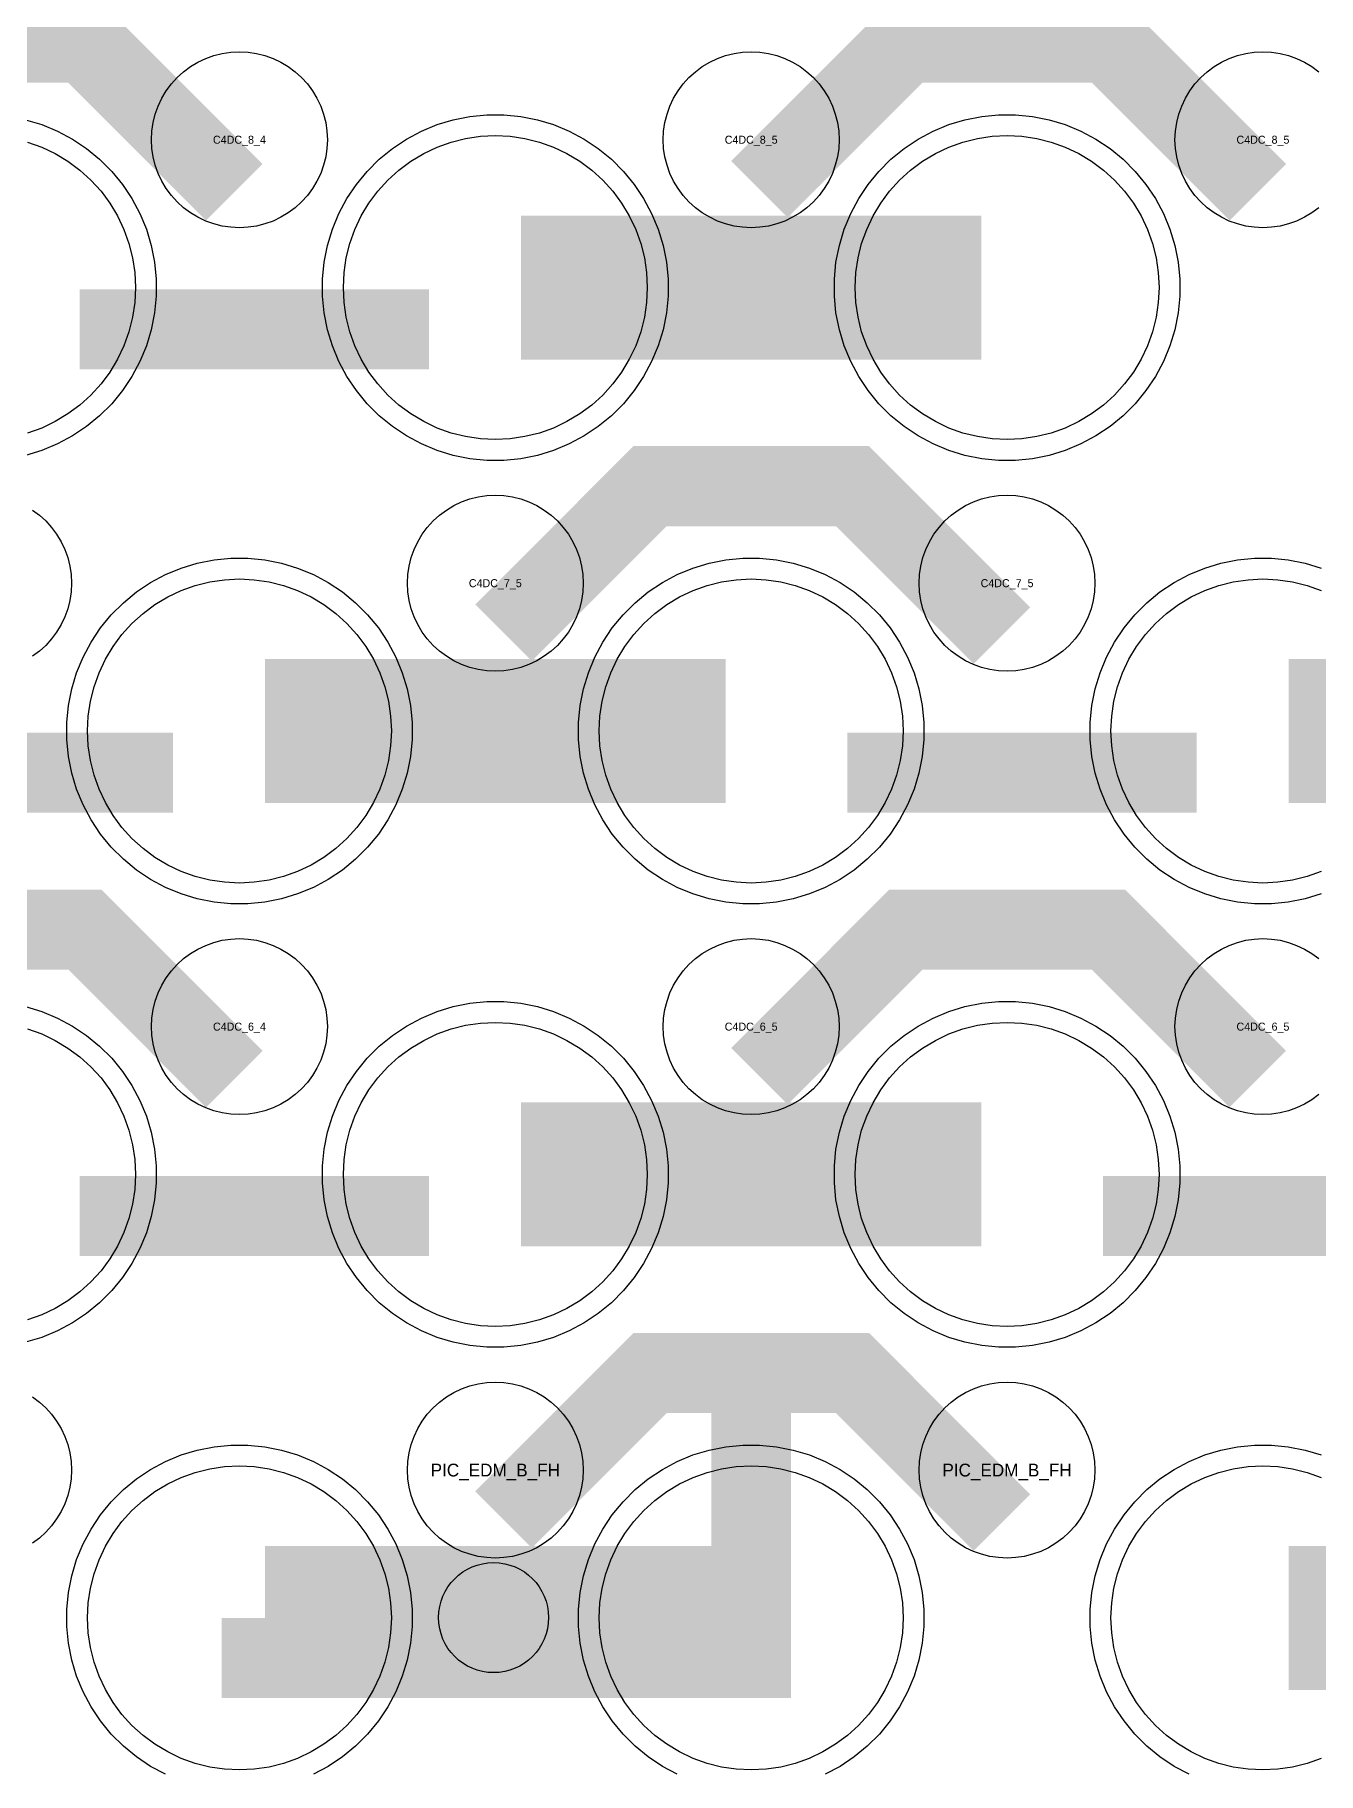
# Model space of a CAD drawing. Extents: x -11880 to 11880, y -14992 to 14992.
# Drawn here: x -10544 to -10143, y -14195 to -13652 of the extents above; entities that cross this region are included whole.
import ezdxf
from ezdxf.enums import TextEntityAlignment as Align

# ---------------------------------------------------------------- set-up
doc = ezdxf.new("R2010")
doc.units = 0
doc.header["$MEASUREMENT"] = 0
for name, color, linetype in [('GDS_775_DT_237', 138, 'CONTINUOUS'), ('RDL1_FS', 34, 'CONTINUOUS'), ('RDL_BS', 160, 'CONTINUOUS')]:
    doc.layers.add(name, color=color, linetype=linetype)

msp = doc.modelspace()

# ---------------------------------------------------------------- linework, layer by layer
at = {"layer": 'RDL1_FS'}
for points in [[(-10400, -13778.559), (-10404.657, -13778.33), (-10409.268, -13777.646), (-10413.791, -13776.514), (-10418.181, -13774.942), (-10422.395, -13772.95), (-10426.395, -13770.552), (-10430.14, -13767.774), (-10433.594, -13764.644), (-10436.724, -13761.19), (-10439.502, -13757.445), (-10441.9, -13753.445), (-10443.892, -13749.231), (-10445.464, -13744.841), (-10446.596, -13740.318), (-10447.28, -13735.707), (-10447.509, -13731.05), (-10447.28, -13726.393), (-10446.596, -13721.782), (-10445.464, -13717.259), (-10443.892, -13712.869), (-10441.9, -13708.655), (-10439.502, -13704.655), (-10436.724, -13700.91), (-10433.594, -13697.456), (-10430.14, -13694.326), (-10426.395, -13691.548), (-10422.395, -13689.15), (-10418.181, -13687.158), (-10413.791, -13685.586), (-10409.268, -13684.454), (-10404.657, -13683.77), (-10400, -13683.541), (-10395.343, -13683.77), (-10390.732, -13684.454), (-10386.209, -13685.586), (-10381.819, -13687.158), (-10377.605, -13689.15), (-10373.605, -13691.548), (-10369.86, -13694.326), (-10366.406, -13697.456), (-10363.276, -13700.91), (-10360.498, -13704.655), (-10358.1, -13708.655), (-10356.108, -13712.869), (-10354.536, -13717.259), (-10353.404, -13721.782), (-10352.72, -13726.393), (-10352.491, -13731.05), (-10352.72, -13735.707), (-10353.404, -13740.318), (-10354.536, -13744.841), (-10356.108, -13749.231), (-10358.1, -13753.445), (-10360.498, -13757.445), (-10363.276, -13761.19), (-10366.406, -13764.644), (-10369.86, -13767.774), (-10373.605, -13770.552), (-10377.605, -13772.95), (-10381.819, -13774.942), (-10386.209, -13776.514), (-10390.732, -13777.646), (-10395.343, -13778.33)], [(-10240, -13778.559), (-10244.657, -13778.33), (-10249.268, -13777.646), (-10253.791, -13776.514), (-10258.181, -13774.942), (-10262.395, -13772.95), (-10266.395, -13770.552), (-10270.14, -13767.774), (-10273.594, -13764.644), (-10276.724, -13761.19), (-10279.502, -13757.445), (-10281.9, -13753.445), (-10283.892, -13749.231), (-10285.464, -13744.841), (-10286.596, -13740.318), (-10287.28, -13735.707), (-10287.509, -13731.05), (-10287.28, -13726.393), (-10286.596, -13721.782), (-10285.464, -13717.259), (-10283.892, -13712.869), (-10281.9, -13708.655), (-10279.502, -13704.655), (-10276.724, -13700.91), (-10273.594, -13697.456), (-10270.14, -13694.326), (-10266.395, -13691.548), (-10262.395, -13689.15), (-10258.181, -13687.158), (-10253.791, -13685.586), (-10249.268, -13684.454), (-10244.657, -13683.77), (-10240, -13683.541), (-10235.343, -13683.77), (-10230.732, -13684.454), (-10226.209, -13685.586), (-10221.819, -13687.158), (-10217.605, -13689.15), (-10213.605, -13691.548), (-10209.86, -13694.326), (-10206.406, -13697.456), (-10203.276, -13700.91), (-10200.498, -13704.655), (-10198.1, -13708.655), (-10196.108, -13712.869), (-10194.536, -13717.259), (-10193.404, -13721.782), (-10192.72, -13726.393), (-10192.491, -13731.05), (-10192.72, -13735.707), (-10193.404, -13740.318), (-10194.536, -13744.841), (-10196.108, -13749.231), (-10198.1, -13753.445), (-10200.498, -13757.445), (-10203.276, -13761.19), (-10206.406, -13764.644), (-10209.86, -13767.774), (-10213.605, -13770.552), (-10217.605, -13772.95), (-10221.819, -13774.942), (-10226.209, -13776.514), (-10230.732, -13777.646), (-10235.343, -13778.33)], [(-10480, -13917.124), (-10484.657, -13916.895), (-10489.268, -13916.211), (-10493.791, -13915.079), (-10498.181, -13913.507), (-10502.395, -13911.515), (-10506.395, -13909.117), (-10510.14, -13906.339), (-10513.594, -13903.209), (-10516.724, -13899.755), (-10519.502, -13896.01), (-10521.9, -13892.01), (-10523.892, -13887.796), (-10525.464, -13883.406), (-10526.596, -13878.883), (-10527.28, -13874.272), (-10527.509, -13869.615), (-10527.28, -13864.958), (-10526.596, -13860.347), (-10525.464, -13855.824), (-10523.892, -13851.434), (-10521.9, -13847.22), (-10519.502, -13843.22), (-10516.724, -13839.475), (-10513.594, -13836.021), (-10510.14, -13832.891), (-10506.395, -13830.113), (-10502.395, -13827.715), (-10498.181, -13825.723), (-10493.791, -13824.151), (-10489.268, -13823.019), (-10484.657, -13822.335), (-10480, -13822.106), (-10475.343, -13822.335), (-10470.732, -13823.019), (-10466.209, -13824.151), (-10461.819, -13825.723), (-10457.605, -13827.715), (-10453.605, -13830.113), (-10449.86, -13832.891), (-10446.406, -13836.021), (-10443.276, -13839.475), (-10440.498, -13843.22), (-10438.1, -13847.22), (-10436.108, -13851.434), (-10434.536, -13855.824), (-10433.404, -13860.347), (-10432.72, -13864.958), (-10432.491, -13869.615), (-10432.72, -13874.272), (-10433.404, -13878.883), (-10434.536, -13883.406), (-10436.108, -13887.796), (-10438.1, -13892.01), (-10440.498, -13896.01), (-10443.276, -13899.755), (-10446.406, -13903.209), (-10449.86, -13906.339), (-10453.605, -13909.117), (-10457.605, -13911.515), (-10461.819, -13913.507), (-10466.209, -13915.079), (-10470.732, -13916.211), (-10475.343, -13916.895)], [(-10320, -13917.124), (-10324.657, -13916.895), (-10329.268, -13916.211), (-10333.791, -13915.079), (-10338.181, -13913.507), (-10342.395, -13911.515), (-10346.395, -13909.117), (-10350.14, -13906.339), (-10353.594, -13903.209), (-10356.724, -13899.755), (-10359.502, -13896.01), (-10361.9, -13892.01), (-10363.892, -13887.796), (-10365.464, -13883.406), (-10366.596, -13878.883), (-10367.28, -13874.272), (-10367.509, -13869.615), (-10367.28, -13864.958), (-10366.596, -13860.347), (-10365.464, -13855.824), (-10363.892, -13851.434), (-10361.9, -13847.22), (-10359.502, -13843.22), (-10356.724, -13839.475), (-10353.594, -13836.021), (-10350.14, -13832.891), (-10346.395, -13830.113), (-10342.395, -13827.715), (-10338.181, -13825.723), (-10333.791, -13824.151), (-10329.268, -13823.019), (-10324.657, -13822.335), (-10320, -13822.106), (-10315.343, -13822.335), (-10310.732, -13823.019), (-10306.209, -13824.151), (-10301.819, -13825.723), (-10297.605, -13827.715), (-10293.605, -13830.113), (-10289.86, -13832.891), (-10286.406, -13836.021), (-10283.276, -13839.475), (-10280.498, -13843.22), (-10278.1, -13847.22), (-10276.108, -13851.434), (-10274.536, -13855.824), (-10273.404, -13860.347), (-10272.72, -13864.958), (-10272.491, -13869.615), (-10272.72, -13874.272), (-10273.404, -13878.883), (-10274.536, -13883.406), (-10276.108, -13887.796), (-10278.1, -13892.01), (-10280.498, -13896.01), (-10283.276, -13899.755), (-10286.406, -13903.209), (-10289.86, -13906.339), (-10293.605, -13909.117), (-10297.605, -13911.515), (-10301.819, -13913.507), (-10306.209, -13915.079), (-10310.732, -13916.211), (-10315.343, -13916.895)], [(-10400, -14055.689), (-10404.657, -14055.46), (-10409.268, -14054.776), (-10413.791, -14053.644), (-10418.181, -14052.072), (-10422.395, -14050.08), (-10426.395, -14047.682), (-10430.14, -14044.904), (-10433.594, -14041.774), (-10436.724, -14038.32), (-10439.502, -14034.575), (-10441.9, -14030.575), (-10443.892, -14026.361), (-10445.464, -14021.971), (-10446.596, -14017.448), (-10447.28, -14012.837), (-10447.509, -14008.18), (-10447.28, -14003.523), (-10446.596, -13998.912), (-10445.464, -13994.389), (-10443.892, -13989.999), (-10441.9, -13985.785), (-10439.502, -13981.785), (-10436.724, -13978.04), (-10433.594, -13974.586), (-10430.14, -13971.456), (-10426.395, -13968.678), (-10422.395, -13966.28), (-10418.181, -13964.288), (-10413.791, -13962.716), (-10409.268, -13961.584), (-10404.657, -13960.9), (-10400, -13960.671), (-10395.343, -13960.9), (-10390.732, -13961.584), (-10386.209, -13962.716), (-10381.819, -13964.288), (-10377.605, -13966.28), (-10373.605, -13968.678), (-10369.86, -13971.456), (-10366.406, -13974.586), (-10363.276, -13978.04), (-10360.498, -13981.785), (-10358.1, -13985.785), (-10356.108, -13989.999), (-10354.536, -13994.389), (-10353.404, -13998.912), (-10352.72, -14003.523), (-10352.491, -14008.18), (-10352.72, -14012.837), (-10353.404, -14017.448), (-10354.536, -14021.971), (-10356.108, -14026.361), (-10358.1, -14030.575), (-10360.498, -14034.575), (-10363.276, -14038.32), (-10366.406, -14041.774), (-10369.86, -14044.904), (-10373.605, -14047.682), (-10377.605, -14050.08), (-10381.819, -14052.072), (-10386.209, -14053.644), (-10390.732, -14054.776), (-10395.343, -14055.46)], [(-10240, -14055.689), (-10244.657, -14055.46), (-10249.268, -14054.776), (-10253.791, -14053.644), (-10258.181, -14052.072), (-10262.395, -14050.08), (-10266.395, -14047.682), (-10270.14, -14044.904), (-10273.594, -14041.774), (-10276.724, -14038.32), (-10279.502, -14034.575), (-10281.9, -14030.575), (-10283.892, -14026.361), (-10285.464, -14021.971), (-10286.596, -14017.448), (-10287.28, -14012.837), (-10287.509, -14008.18), (-10287.28, -14003.523), (-10286.596, -13998.912), (-10285.464, -13994.389), (-10283.892, -13989.999), (-10281.9, -13985.785), (-10279.502, -13981.785), (-10276.724, -13978.04), (-10273.594, -13974.586), (-10270.14, -13971.456), (-10266.395, -13968.678), (-10262.395, -13966.28), (-10258.181, -13964.288), (-10253.791, -13962.716), (-10249.268, -13961.584), (-10244.657, -13960.9), (-10240, -13960.671), (-10235.343, -13960.9), (-10230.732, -13961.584), (-10226.209, -13962.716), (-10221.819, -13964.288), (-10217.605, -13966.28), (-10213.605, -13968.678), (-10209.86, -13971.456), (-10206.406, -13974.586), (-10203.276, -13978.04), (-10200.498, -13981.785), (-10198.1, -13985.785), (-10196.108, -13989.999), (-10194.536, -13994.389), (-10193.404, -13998.912), (-10192.72, -14003.523), (-10192.491, -14008.18), (-10192.72, -14012.837), (-10193.404, -14017.448), (-10194.536, -14021.971), (-10196.108, -14026.361), (-10198.1, -14030.575), (-10200.498, -14034.575), (-10203.276, -14038.32), (-10206.406, -14041.774), (-10209.86, -14044.904), (-10213.605, -14047.682), (-10217.605, -14050.08), (-10221.819, -14052.072), (-10226.209, -14053.644), (-10230.732, -14054.776), (-10235.343, -14055.46)], [(-10480, -14194.254), (-10484.657, -14194.025), (-10489.268, -14193.341), (-10493.791, -14192.209), (-10498.181, -14190.637), (-10502.395, -14188.645), (-10506.395, -14186.247), (-10510.14, -14183.469), (-10513.594, -14180.339), (-10516.724, -14176.885), (-10519.502, -14173.14), (-10521.9, -14169.14), (-10523.892, -14164.926), (-10525.464, -14160.536), (-10526.596, -14156.013), (-10527.28, -14151.402), (-10527.509, -14146.745), (-10527.28, -14142.088), (-10526.596, -14137.477), (-10525.464, -14132.954), (-10523.892, -14128.564), (-10521.9, -14124.35), (-10519.502, -14120.35), (-10516.724, -14116.605), (-10513.594, -14113.151), (-10510.14, -14110.021), (-10506.395, -14107.243), (-10502.395, -14104.845), (-10498.181, -14102.853), (-10493.791, -14101.281), (-10489.268, -14100.149), (-10484.657, -14099.465), (-10480, -14099.236), (-10475.343, -14099.465), (-10470.732, -14100.149), (-10466.209, -14101.281), (-10461.819, -14102.853), (-10457.605, -14104.845), (-10453.605, -14107.243), (-10449.86, -14110.021), (-10446.406, -14113.151), (-10443.276, -14116.605), (-10440.498, -14120.35), (-10438.1, -14124.35), (-10436.108, -14128.564), (-10434.536, -14132.954), (-10433.404, -14137.477), (-10432.72, -14142.088), (-10432.491, -14146.745), (-10432.72, -14151.402), (-10433.404, -14156.013), (-10434.536, -14160.536), (-10436.108, -14164.926), (-10438.1, -14169.14), (-10440.498, -14173.14), (-10443.276, -14176.885), (-10446.406, -14180.339), (-10449.86, -14183.469), (-10453.605, -14186.247), (-10457.605, -14188.645), (-10461.819, -14190.637), (-10466.209, -14192.209), (-10470.732, -14193.341), (-10475.343, -14194.025)], [(-10320, -14194.254), (-10324.657, -14194.025), (-10329.268, -14193.341), (-10333.791, -14192.209), (-10338.181, -14190.637), (-10342.395, -14188.645), (-10346.395, -14186.247), (-10350.14, -14183.469), (-10353.594, -14180.339), (-10356.724, -14176.885), (-10359.502, -14173.14), (-10361.9, -14169.14), (-10363.892, -14164.926), (-10365.464, -14160.536), (-10366.596, -14156.013), (-10367.28, -14151.402), (-10367.509, -14146.745), (-10367.28, -14142.088), (-10366.596, -14137.477), (-10365.464, -14132.954), (-10363.892, -14128.564), (-10361.9, -14124.35), (-10359.502, -14120.35), (-10356.724, -14116.605), (-10353.594, -14113.151), (-10350.14, -14110.021), (-10346.395, -14107.243), (-10342.395, -14104.845), (-10338.181, -14102.853), (-10333.791, -14101.281), (-10329.268, -14100.149), (-10324.657, -14099.465), (-10320, -14099.236), (-10315.343, -14099.465), (-10310.732, -14100.149), (-10306.209, -14101.281), (-10301.819, -14102.853), (-10297.605, -14104.845), (-10293.605, -14107.243), (-10289.86, -14110.021), (-10286.406, -14113.151), (-10283.276, -14116.605), (-10280.498, -14120.35), (-10278.1, -14124.35), (-10276.108, -14128.564), (-10274.536, -14132.954), (-10273.404, -14137.477), (-10272.72, -14142.088), (-10272.491, -14146.745), (-10272.72, -14151.402), (-10273.404, -14156.013), (-10274.536, -14160.536), (-10276.108, -14164.926), (-10278.1, -14169.14), (-10280.498, -14173.14), (-10283.276, -14176.885), (-10286.406, -14180.339), (-10289.86, -14183.469), (-10293.605, -14186.247), (-10297.605, -14188.645), (-10301.819, -14190.637), (-10306.209, -14192.209), (-10310.732, -14193.341), (-10315.343, -14194.025)]]:
    msp.add_lwpolyline(points, close=True, dxfattribs=at)
for points in [[(-10546.209, -13685.586), (-10541.819, -13687.158), (-10537.605, -13689.15), (-10533.605, -13691.548), (-10529.86, -13694.326), (-10526.406, -13697.456), (-10523.276, -13700.91), (-10520.498, -13704.655), (-10518.1, -13708.655), (-10516.108, -13712.869), (-10514.536, -13717.259), (-10513.404, -13721.782), (-10512.72, -13726.393), (-10512.491, -13731.05), (-10512.72, -13735.707), (-10513.404, -13740.318), (-10514.536, -13744.841), (-10516.108, -13749.231), (-10518.1, -13753.445), (-10520.498, -13757.445), (-10523.276, -13761.19), (-10526.406, -13764.644), (-10529.86, -13767.774), (-10533.605, -13770.552), (-10537.605, -13772.95), (-10541.819, -13774.942), (-10546.209, -13776.514)], [(-10141.819, -13913.507), (-10146.209, -13915.079), (-10150.732, -13916.211), (-10155.343, -13916.895), (-10160, -13917.124), (-10164.657, -13916.895), (-10169.268, -13916.211), (-10173.791, -13915.079), (-10178.181, -13913.507), (-10182.395, -13911.515), (-10186.395, -13909.117), (-10190.14, -13906.339), (-10193.594, -13903.209), (-10196.724, -13899.755), (-10199.502, -13896.01), (-10201.9, -13892.01), (-10203.892, -13887.796), (-10205.464, -13883.406), (-10206.596, -13878.883), (-10207.28, -13874.272), (-10207.509, -13869.615), (-10207.28, -13864.958), (-10206.596, -13860.347), (-10205.464, -13855.824), (-10203.892, -13851.434), (-10201.9, -13847.22), (-10199.502, -13843.22), (-10196.724, -13839.475), (-10193.594, -13836.021), (-10190.14, -13832.891), (-10186.395, -13830.113), (-10182.395, -13827.715), (-10178.181, -13825.723), (-10173.791, -13824.151), (-10169.268, -13823.019), (-10164.657, -13822.335), (-10160, -13822.106), (-10155.343, -13822.335), (-10150.732, -13823.019), (-10146.209, -13824.151), (-10141.819, -13825.723)], [(-10546.209, -13962.716), (-10541.819, -13964.288), (-10537.605, -13966.28), (-10533.605, -13968.678), (-10529.86, -13971.456), (-10526.406, -13974.586), (-10523.276, -13978.04), (-10520.498, -13981.785), (-10518.1, -13985.785), (-10516.108, -13989.999), (-10514.536, -13994.389), (-10513.404, -13998.912), (-10512.72, -14003.523), (-10512.491, -14008.18), (-10512.72, -14012.837), (-10513.404, -14017.448), (-10514.536, -14021.971), (-10516.108, -14026.361), (-10518.1, -14030.575), (-10520.498, -14034.575), (-10523.276, -14038.32), (-10526.406, -14041.774), (-10529.86, -14044.904), (-10533.605, -14047.682), (-10537.605, -14050.08), (-10541.819, -14052.072), (-10546.209, -14053.644)], [(-10141.819, -14190.637), (-10146.209, -14192.209), (-10150.732, -14193.341), (-10155.343, -14194.025), (-10160, -14194.254), (-10164.657, -14194.025), (-10169.268, -14193.341), (-10173.791, -14192.209), (-10178.181, -14190.637), (-10182.395, -14188.645), (-10186.395, -14186.247), (-10190.14, -14183.469), (-10193.594, -14180.339), (-10196.724, -14176.885), (-10199.502, -14173.14), (-10201.9, -14169.14), (-10203.892, -14164.926), (-10205.464, -14160.536), (-10206.596, -14156.013), (-10207.28, -14151.402), (-10207.509, -14146.745), (-10207.28, -14142.088), (-10206.596, -14137.477), (-10205.464, -14132.954), (-10203.892, -14128.564), (-10201.9, -14124.35), (-10199.502, -14120.35), (-10196.724, -14116.605), (-10193.594, -14113.151), (-10190.14, -14110.021), (-10186.395, -14107.243), (-10182.395, -14104.845), (-10178.181, -14102.853), (-10173.791, -14101.281), (-10169.268, -14100.149), (-10164.657, -14099.465), (-10160, -14099.236), (-10155.343, -14099.465), (-10150.732, -14100.149), (-10146.209, -14101.281), (-10141.819, -14102.853)]]:
    msp.add_lwpolyline(points, dxfattribs=at)
for points in [[(-10391.998, -13731.05, 45, 45, 0), (-10319.998, -13731.05, 45, 45, 0)], [(-10319.998, -13731.05, 45, 45, 0), (-10247.998, -13731.05, 45, 45, 0)], [(-10471.998, -13869.615, 45, 45, 0), (-10399.998, -13869.615, 45, 45, 0)], [(-10399.998, -13869.615, 45, 45, 0), (-10327.998, -13869.615, 45, 45, 0)], [(-10151.998, -13869.615, 45, 45, 0), (-10079.998, -13869.615, 45, 45, 0)], [(-10391.998, -14008.18, 45, 45, 0), (-10319.998, -14008.18, 45, 45, 0)], [(-10319.998, -14008.18, 45, 45, 0), (-10247.998, -14008.18, 45, 45, 0)], [(-10471.998, -14146.745, 45, 45, 0), (-10399.998, -14146.745, 45, 45, 0)], [(-10399.998, -14146.745, 45, 45, 0), (-10327.998, -14146.745, 45, 45, 0)], [(-10151.998, -14146.745, 45, 45, 0), (-10079.998, -14146.745, 45, 45, 0)]]:
    msp.add_lwpolyline(points, format="xyseb", dxfattribs=at)
msp.add_circle((-10400.535, -14146.652), 17.2, dxfattribs=at)
at = {"layer": 'RDL_BS'}
for points in [[(-10481.599, -13701.263, 25, 25, 0), (-10528.313, -13654.549, 25, 25, 0), (-10558.071, -13654.549, 25, 25, 0)], [(-10317.438, -13700.364, 25, 25, 0), (-10271.623, -13654.549, 25, 25, 0), (-10238.07, -13654.549, 25, 25, 0)], [(-10161.599, -13701.263, 25, 25, 0), (-10208.313, -13654.549, 25, 25, 0), (-10238.071, -13654.549, 25, 25, 0)], [(-10529.984, -13744.063, 25, 25, 0), (-10420.719, -13744.063, 25, 25, 0)], [(-10397.438, -13838.929, 25, 25, 0), (-10351.623, -13793.114, 25, 25, 0), (-10318.07, -13793.114, 25, 25, 0)], [(-10241.599, -13839.828, 25, 25, 0), (-10288.313, -13793.114, 25, 25, 0), (-10318.071, -13793.114, 25, 25, 0)], [(-10609.984, -13882.628, 25, 25, 0), (-10500.719, -13882.628, 25, 25, 0)], [(-10289.984, -13882.628, 25, 25, 0), (-10180.719, -13882.628, 25, 25, 0)], [(-10481.599, -13978.393, 25, 25, 0), (-10528.313, -13931.679, 25, 25, 0), (-10558.071, -13931.679, 25, 25, 0)], [(-10317.438, -13977.494, 25, 25, 0), (-10271.623, -13931.679, 25, 25, 0), (-10238.07, -13931.679, 25, 25, 0)], [(-10161.599, -13978.393, 25, 25, 0), (-10208.313, -13931.679, 25, 25, 0), (-10238.071, -13931.679, 25, 25, 0)], [(-10529.984, -14021.193, 25, 25, 0), (-10420.719, -14021.193, 25, 25, 0)], [(-10209.984, -14021.193, 25, 25, 0), (-10100.719, -14021.193, 25, 25, 0)], [(-10320, -14171.745, 25, 25, 0), (-10320, -14057.744, 25, 25, 0)], [(-10397.438, -14116.059, 25, 25, 0), (-10351.623, -14070.244, 25, 25, 0), (-10318.07, -14070.244, 25, 25, 0)], [(-10241.599, -14116.958, 25, 25, 0), (-10288.313, -14070.244, 25, 25, 0), (-10318.071, -14070.244, 25, 25, 0)], [(-10485.603, -14159.245, 25, 25, 0), (-10307.5, -14159.245, 25, 25, 0)]]:
    msp.add_lwpolyline(points, format="xyseb", dxfattribs=at)
for points in [[(-10480, -13712.356), (-10482.693, -13712.224), (-10485.365, -13711.828), (-10487.984, -13711.171), (-10490.519, -13710.264), (-10492.956, -13709.112), (-10495.28, -13707.719), (-10497.443, -13706.116), (-10499.442, -13704.304), (-10501.254, -13702.305), (-10502.857, -13700.142), (-10504.25, -13697.818), (-10505.402, -13695.381), (-10506.309, -13692.846), (-10506.966, -13690.227), (-10507.362, -13687.555), (-10507.494, -13684.862), (-10507.362, -13682.169), (-10506.966, -13679.497), (-10506.309, -13676.878), (-10505.402, -13674.343), (-10504.25, -13671.906), (-10502.857, -13669.582), (-10501.254, -13667.419), (-10499.442, -13665.42), (-10497.443, -13663.608), (-10495.28, -13662.005), (-10492.956, -13660.612), (-10490.519, -13659.46), (-10487.984, -13658.553), (-10485.365, -13657.896), (-10482.693, -13657.5), (-10480, -13657.368), (-10477.307, -13657.5), (-10474.635, -13657.896), (-10472.016, -13658.553), (-10469.481, -13659.46), (-10467.044, -13660.612), (-10464.72, -13662.005), (-10462.557, -13663.608), (-10460.558, -13665.42), (-10458.746, -13667.419), (-10457.143, -13669.582), (-10455.75, -13671.906), (-10454.598, -13674.343), (-10453.691, -13676.878), (-10453.034, -13679.497), (-10452.638, -13682.169), (-10452.506, -13684.862), (-10452.638, -13687.555), (-10453.034, -13690.227), (-10453.691, -13692.846), (-10454.598, -13695.381), (-10455.75, -13697.818), (-10457.143, -13700.142), (-10458.746, -13702.305), (-10460.558, -13704.304), (-10462.557, -13706.116), (-10464.72, -13707.719), (-10467.044, -13709.112), (-10469.481, -13710.264), (-10472.016, -13711.171), (-10474.635, -13711.828), (-10477.307, -13712.224)], [(-10320, -13712.356), (-10322.693, -13712.224), (-10325.365, -13711.828), (-10327.984, -13711.171), (-10330.519, -13710.264), (-10332.956, -13709.112), (-10335.28, -13707.719), (-10337.443, -13706.116), (-10339.442, -13704.304), (-10341.254, -13702.305), (-10342.857, -13700.142), (-10344.25, -13697.818), (-10345.402, -13695.381), (-10346.309, -13692.846), (-10346.966, -13690.227), (-10347.362, -13687.555), (-10347.494, -13684.862), (-10347.362, -13682.169), (-10346.966, -13679.497), (-10346.309, -13676.878), (-10345.402, -13674.343), (-10344.25, -13671.906), (-10342.857, -13669.582), (-10341.254, -13667.419), (-10339.442, -13665.42), (-10337.443, -13663.608), (-10335.28, -13662.005), (-10332.956, -13660.612), (-10330.519, -13659.46), (-10327.984, -13658.553), (-10325.365, -13657.896), (-10322.693, -13657.5), (-10320, -13657.368), (-10317.307, -13657.5), (-10314.635, -13657.896), (-10312.016, -13658.553), (-10309.481, -13659.46), (-10307.044, -13660.612), (-10304.72, -13662.005), (-10302.557, -13663.608), (-10300.558, -13665.42), (-10298.746, -13667.419), (-10297.143, -13669.582), (-10295.75, -13671.906), (-10294.598, -13674.343), (-10293.691, -13676.878), (-10293.034, -13679.497), (-10292.638, -13682.169), (-10292.506, -13684.862), (-10292.638, -13687.555), (-10293.034, -13690.227), (-10293.691, -13692.846), (-10294.598, -13695.381), (-10295.75, -13697.818), (-10297.143, -13700.142), (-10298.746, -13702.305), (-10300.558, -13704.304), (-10302.557, -13706.116), (-10304.72, -13707.719), (-10307.044, -13709.112), (-10309.481, -13710.264), (-10312.016, -13711.171), (-10314.635, -13711.828), (-10317.307, -13712.224)], [(-10402.644, -13785.05), (-10407.938, -13784.533), (-10413.165, -13783.487), (-10418.205, -13781.956), (-10423.115, -13779.925), (-10427.777, -13777.433), (-10432.191, -13774.486), (-10436.292, -13771.124), (-10440.074, -13767.342), (-10443.436, -13763.241), (-10446.383, -13758.827), (-10448.875, -13754.165), (-10450.906, -13749.255), (-10452.437, -13744.215), (-10453.483, -13738.988), (-10454, -13733.694), (-10454, -13728.406), (-10453.483, -13723.112), (-10452.437, -13717.885), (-10450.906, -13712.845), (-10448.875, -13707.935), (-10446.383, -13703.273), (-10443.436, -13698.859), (-10440.074, -13694.758), (-10436.292, -13690.976), (-10432.191, -13687.614), (-10427.777, -13684.667), (-10423.115, -13682.175), (-10418.205, -13680.144), (-10413.165, -13678.613), (-10407.938, -13677.567), (-10402.644, -13677.05), (-10397.356, -13677.05), (-10392.062, -13677.567), (-10386.835, -13678.613), (-10381.795, -13680.144), (-10376.885, -13682.175), (-10372.223, -13684.667), (-10367.809, -13687.614), (-10363.708, -13690.976), (-10359.926, -13694.758), (-10356.564, -13698.859), (-10353.617, -13703.273), (-10351.125, -13707.935), (-10349.094, -13712.845), (-10347.563, -13717.885), (-10346.517, -13723.112), (-10346, -13728.406), (-10346, -13733.694), (-10346.517, -13738.988), (-10347.563, -13744.215), (-10349.094, -13749.255), (-10351.125, -13754.165), (-10353.617, -13758.827), (-10356.564, -13763.241), (-10359.926, -13767.342), (-10363.708, -13771.124), (-10367.809, -13774.486), (-10372.223, -13777.433), (-10376.885, -13779.925), (-10381.795, -13781.956), (-10386.835, -13783.487), (-10392.062, -13784.533), (-10397.356, -13785.05)], [(-10242.644, -13785.05), (-10247.938, -13784.533), (-10253.165, -13783.487), (-10258.205, -13781.956), (-10263.115, -13779.925), (-10267.777, -13777.433), (-10272.191, -13774.486), (-10276.292, -13771.124), (-10280.074, -13767.342), (-10283.436, -13763.241), (-10286.383, -13758.827), (-10288.875, -13754.165), (-10290.906, -13749.255), (-10292.437, -13744.215), (-10293.483, -13738.988), (-10294, -13733.694), (-10294, -13728.406), (-10293.483, -13723.112), (-10292.437, -13717.885), (-10290.906, -13712.845), (-10288.875, -13707.935), (-10286.383, -13703.273), (-10283.436, -13698.859), (-10280.074, -13694.758), (-10276.292, -13690.976), (-10272.191, -13687.614), (-10267.777, -13684.667), (-10263.115, -13682.175), (-10258.205, -13680.144), (-10253.165, -13678.613), (-10247.938, -13677.567), (-10242.644, -13677.05), (-10237.356, -13677.05), (-10232.062, -13677.567), (-10226.835, -13678.613), (-10221.795, -13680.144), (-10216.885, -13682.175), (-10212.223, -13684.667), (-10207.809, -13687.614), (-10203.708, -13690.976), (-10199.926, -13694.758), (-10196.564, -13698.859), (-10193.617, -13703.273), (-10191.125, -13707.935), (-10189.094, -13712.845), (-10187.563, -13717.885), (-10186.517, -13723.112), (-10186, -13728.406), (-10186, -13733.694), (-10186.517, -13738.988), (-10187.563, -13744.215), (-10189.094, -13749.255), (-10191.125, -13754.165), (-10193.617, -13758.827), (-10196.564, -13763.241), (-10199.926, -13767.342), (-10203.708, -13771.124), (-10207.809, -13774.486), (-10212.223, -13777.433), (-10216.885, -13779.925), (-10221.795, -13781.956), (-10226.835, -13783.487), (-10232.062, -13784.533), (-10237.356, -13785.05)], [(-10400, -13850.921), (-10402.693, -13850.789), (-10405.365, -13850.393), (-10407.984, -13849.736), (-10410.519, -13848.829), (-10412.956, -13847.677), (-10415.28, -13846.284), (-10417.443, -13844.681), (-10419.442, -13842.869), (-10421.254, -13840.87), (-10422.857, -13838.707), (-10424.25, -13836.383), (-10425.402, -13833.946), (-10426.309, -13831.411), (-10426.966, -13828.792), (-10427.362, -13826.12), (-10427.494, -13823.427), (-10427.362, -13820.734), (-10426.966, -13818.062), (-10426.309, -13815.443), (-10425.402, -13812.908), (-10424.25, -13810.471), (-10422.857, -13808.147), (-10421.254, -13805.984), (-10419.442, -13803.985), (-10417.443, -13802.173), (-10415.28, -13800.57), (-10412.956, -13799.177), (-10410.519, -13798.025), (-10407.984, -13797.118), (-10405.365, -13796.461), (-10402.693, -13796.065), (-10400, -13795.933), (-10397.307, -13796.065), (-10394.635, -13796.461), (-10392.016, -13797.118), (-10389.481, -13798.025), (-10387.044, -13799.177), (-10384.72, -13800.57), (-10382.557, -13802.173), (-10380.558, -13803.985), (-10378.746, -13805.984), (-10377.143, -13808.147), (-10375.75, -13810.471), (-10374.598, -13812.908), (-10373.691, -13815.443), (-10373.034, -13818.062), (-10372.638, -13820.734), (-10372.506, -13823.427), (-10372.638, -13826.12), (-10373.034, -13828.792), (-10373.691, -13831.411), (-10374.598, -13833.946), (-10375.75, -13836.383), (-10377.143, -13838.707), (-10378.746, -13840.87), (-10380.558, -13842.869), (-10382.557, -13844.681), (-10384.72, -13846.284), (-10387.044, -13847.677), (-10389.481, -13848.829), (-10392.016, -13849.736), (-10394.635, -13850.393), (-10397.307, -13850.789)], [(-10240, -13850.921), (-10242.693, -13850.789), (-10245.365, -13850.393), (-10247.984, -13849.736), (-10250.519, -13848.829), (-10252.956, -13847.677), (-10255.28, -13846.284), (-10257.443, -13844.681), (-10259.442, -13842.869), (-10261.254, -13840.87), (-10262.857, -13838.707), (-10264.25, -13836.383), (-10265.402, -13833.946), (-10266.309, -13831.411), (-10266.966, -13828.792), (-10267.362, -13826.12), (-10267.494, -13823.427), (-10267.362, -13820.734), (-10266.966, -13818.062), (-10266.309, -13815.443), (-10265.402, -13812.908), (-10264.25, -13810.471), (-10262.857, -13808.147), (-10261.254, -13805.984), (-10259.442, -13803.985), (-10257.443, -13802.173), (-10255.28, -13800.57), (-10252.956, -13799.177), (-10250.519, -13798.025), (-10247.984, -13797.118), (-10245.365, -13796.461), (-10242.693, -13796.065), (-10240, -13795.933), (-10237.307, -13796.065), (-10234.635, -13796.461), (-10232.016, -13797.118), (-10229.481, -13798.025), (-10227.044, -13799.177), (-10224.72, -13800.57), (-10222.557, -13802.173), (-10220.558, -13803.985), (-10218.746, -13805.984), (-10217.143, -13808.147), (-10215.75, -13810.471), (-10214.598, -13812.908), (-10213.691, -13815.443), (-10213.034, -13818.062), (-10212.638, -13820.734), (-10212.506, -13823.427), (-10212.638, -13826.12), (-10213.034, -13828.792), (-10213.691, -13831.411), (-10214.598, -13833.946), (-10215.75, -13836.383), (-10217.143, -13838.707), (-10218.746, -13840.87), (-10220.558, -13842.869), (-10222.557, -13844.681), (-10224.72, -13846.284), (-10227.044, -13847.677), (-10229.481, -13848.829), (-10232.016, -13849.736), (-10234.635, -13850.393), (-10237.307, -13850.789)], [(-10482.644, -13923.615), (-10487.938, -13923.098), (-10493.165, -13922.052), (-10498.205, -13920.521), (-10503.115, -13918.49), (-10507.777, -13915.998), (-10512.191, -13913.051), (-10516.292, -13909.689), (-10520.074, -13905.907), (-10523.436, -13901.806), (-10526.383, -13897.392), (-10528.875, -13892.73), (-10530.906, -13887.82), (-10532.437, -13882.78), (-10533.483, -13877.553), (-10534, -13872.259), (-10534, -13866.971), (-10533.483, -13861.677), (-10532.437, -13856.45), (-10530.906, -13851.41), (-10528.875, -13846.5), (-10526.383, -13841.838), (-10523.436, -13837.424), (-10520.074, -13833.323), (-10516.292, -13829.541), (-10512.191, -13826.179), (-10507.777, -13823.232), (-10503.115, -13820.74), (-10498.205, -13818.709), (-10493.165, -13817.178), (-10487.938, -13816.132), (-10482.644, -13815.615), (-10477.356, -13815.615), (-10472.062, -13816.132), (-10466.835, -13817.178), (-10461.795, -13818.709), (-10456.885, -13820.74), (-10452.223, -13823.232), (-10447.809, -13826.179), (-10443.708, -13829.541), (-10439.926, -13833.323), (-10436.564, -13837.424), (-10433.617, -13841.838), (-10431.125, -13846.5), (-10429.094, -13851.41), (-10427.563, -13856.45), (-10426.517, -13861.677), (-10426, -13866.971), (-10426, -13872.259), (-10426.517, -13877.553), (-10427.563, -13882.78), (-10429.094, -13887.82), (-10431.125, -13892.73), (-10433.617, -13897.392), (-10436.564, -13901.806), (-10439.926, -13905.907), (-10443.708, -13909.689), (-10447.809, -13913.051), (-10452.223, -13915.998), (-10456.885, -13918.49), (-10461.795, -13920.521), (-10466.835, -13922.052), (-10472.062, -13923.098), (-10477.356, -13923.615)], [(-10322.644, -13923.615), (-10327.938, -13923.098), (-10333.165, -13922.052), (-10338.205, -13920.521), (-10343.115, -13918.49), (-10347.777, -13915.998), (-10352.191, -13913.051), (-10356.292, -13909.689), (-10360.074, -13905.907), (-10363.436, -13901.806), (-10366.383, -13897.392), (-10368.875, -13892.73), (-10370.906, -13887.82), (-10372.437, -13882.78), (-10373.483, -13877.553), (-10374, -13872.259), (-10374, -13866.971), (-10373.483, -13861.677), (-10372.437, -13856.45), (-10370.906, -13851.41), (-10368.875, -13846.5), (-10366.383, -13841.838), (-10363.436, -13837.424), (-10360.074, -13833.323), (-10356.292, -13829.541), (-10352.191, -13826.179), (-10347.777, -13823.232), (-10343.115, -13820.74), (-10338.205, -13818.709), (-10333.165, -13817.178), (-10327.938, -13816.132), (-10322.644, -13815.615), (-10317.356, -13815.615), (-10312.062, -13816.132), (-10306.835, -13817.178), (-10301.795, -13818.709), (-10296.885, -13820.74), (-10292.223, -13823.232), (-10287.809, -13826.179), (-10283.708, -13829.541), (-10279.926, -13833.323), (-10276.564, -13837.424), (-10273.617, -13841.838), (-10271.125, -13846.5), (-10269.094, -13851.41), (-10267.563, -13856.45), (-10266.517, -13861.677), (-10266, -13866.971), (-10266, -13872.259), (-10266.517, -13877.553), (-10267.563, -13882.78), (-10269.094, -13887.82), (-10271.125, -13892.73), (-10273.617, -13897.392), (-10276.564, -13901.806), (-10279.926, -13905.907), (-10283.708, -13909.689), (-10287.809, -13913.051), (-10292.223, -13915.998), (-10296.885, -13918.49), (-10301.795, -13920.521), (-10306.835, -13922.052), (-10312.062, -13923.098), (-10317.356, -13923.615)], [(-10480, -13989.486), (-10482.693, -13989.354), (-10485.365, -13988.958), (-10487.984, -13988.301), (-10490.519, -13987.394), (-10492.956, -13986.242), (-10495.28, -13984.849), (-10497.443, -13983.246), (-10499.442, -13981.434), (-10501.254, -13979.435), (-10502.857, -13977.272), (-10504.25, -13974.948), (-10505.402, -13972.511), (-10506.309, -13969.976), (-10506.966, -13967.357), (-10507.362, -13964.685), (-10507.494, -13961.992), (-10507.362, -13959.299), (-10506.966, -13956.627), (-10506.309, -13954.008), (-10505.402, -13951.473), (-10504.25, -13949.036), (-10502.857, -13946.712), (-10501.254, -13944.549), (-10499.442, -13942.55), (-10497.443, -13940.738), (-10495.28, -13939.135), (-10492.956, -13937.742), (-10490.519, -13936.59), (-10487.984, -13935.683), (-10485.365, -13935.026), (-10482.693, -13934.63), (-10480, -13934.498), (-10477.307, -13934.63), (-10474.635, -13935.026), (-10472.016, -13935.683), (-10469.481, -13936.59), (-10467.044, -13937.742), (-10464.72, -13939.135), (-10462.557, -13940.738), (-10460.558, -13942.55), (-10458.746, -13944.549), (-10457.143, -13946.712), (-10455.75, -13949.036), (-10454.598, -13951.473), (-10453.691, -13954.008), (-10453.034, -13956.627), (-10452.638, -13959.299), (-10452.506, -13961.992), (-10452.638, -13964.685), (-10453.034, -13967.357), (-10453.691, -13969.976), (-10454.598, -13972.511), (-10455.75, -13974.948), (-10457.143, -13977.272), (-10458.746, -13979.435), (-10460.558, -13981.434), (-10462.557, -13983.246), (-10464.72, -13984.849), (-10467.044, -13986.242), (-10469.481, -13987.394), (-10472.016, -13988.301), (-10474.635, -13988.958), (-10477.307, -13989.354)], [(-10320, -13989.486), (-10322.693, -13989.354), (-10325.365, -13988.958), (-10327.984, -13988.301), (-10330.519, -13987.394), (-10332.956, -13986.242), (-10335.28, -13984.849), (-10337.443, -13983.246), (-10339.442, -13981.434), (-10341.254, -13979.435), (-10342.857, -13977.272), (-10344.25, -13974.948), (-10345.402, -13972.511), (-10346.309, -13969.976), (-10346.966, -13967.357), (-10347.362, -13964.685), (-10347.494, -13961.992), (-10347.362, -13959.299), (-10346.966, -13956.627), (-10346.309, -13954.008), (-10345.402, -13951.473), (-10344.25, -13949.036), (-10342.857, -13946.712), (-10341.254, -13944.549), (-10339.442, -13942.55), (-10337.443, -13940.738), (-10335.28, -13939.135), (-10332.956, -13937.742), (-10330.519, -13936.59), (-10327.984, -13935.683), (-10325.365, -13935.026), (-10322.693, -13934.63), (-10320, -13934.498), (-10317.307, -13934.63), (-10314.635, -13935.026), (-10312.016, -13935.683), (-10309.481, -13936.59), (-10307.044, -13937.742), (-10304.72, -13939.135), (-10302.557, -13940.738), (-10300.558, -13942.55), (-10298.746, -13944.549), (-10297.143, -13946.712), (-10295.75, -13949.036), (-10294.598, -13951.473), (-10293.691, -13954.008), (-10293.034, -13956.627), (-10292.638, -13959.299), (-10292.506, -13961.992), (-10292.638, -13964.685), (-10293.034, -13967.357), (-10293.691, -13969.976), (-10294.598, -13972.511), (-10295.75, -13974.948), (-10297.143, -13977.272), (-10298.746, -13979.435), (-10300.558, -13981.434), (-10302.557, -13983.246), (-10304.72, -13984.849), (-10307.044, -13986.242), (-10309.481, -13987.394), (-10312.016, -13988.301), (-10314.635, -13988.958), (-10317.307, -13989.354)], [(-10402.644, -14062.18), (-10407.938, -14061.663), (-10413.165, -14060.617), (-10418.205, -14059.086), (-10423.115, -14057.055), (-10427.777, -14054.563), (-10432.191, -14051.616), (-10436.292, -14048.254), (-10440.074, -14044.472), (-10443.436, -14040.371), (-10446.383, -14035.957), (-10448.875, -14031.295), (-10450.906, -14026.385), (-10452.437, -14021.345), (-10453.483, -14016.118), (-10454, -14010.824), (-10454, -14005.536), (-10453.483, -14000.242), (-10452.437, -13995.015), (-10450.906, -13989.975), (-10448.875, -13985.065), (-10446.383, -13980.403), (-10443.436, -13975.989), (-10440.074, -13971.888), (-10436.292, -13968.106), (-10432.191, -13964.744), (-10427.777, -13961.797), (-10423.115, -13959.305), (-10418.205, -13957.274), (-10413.165, -13955.743), (-10407.938, -13954.697), (-10402.644, -13954.18), (-10397.356, -13954.18), (-10392.062, -13954.697), (-10386.835, -13955.743), (-10381.795, -13957.274), (-10376.885, -13959.305), (-10372.223, -13961.797), (-10367.809, -13964.744), (-10363.708, -13968.106), (-10359.926, -13971.888), (-10356.564, -13975.989), (-10353.617, -13980.403), (-10351.125, -13985.065), (-10349.094, -13989.975), (-10347.563, -13995.015), (-10346.517, -14000.242), (-10346, -14005.536), (-10346, -14010.824), (-10346.517, -14016.118), (-10347.563, -14021.345), (-10349.094, -14026.385), (-10351.125, -14031.295), (-10353.617, -14035.957), (-10356.564, -14040.371), (-10359.926, -14044.472), (-10363.708, -14048.254), (-10367.809, -14051.616), (-10372.223, -14054.563), (-10376.885, -14057.055), (-10381.795, -14059.086), (-10386.835, -14060.617), (-10392.062, -14061.663), (-10397.356, -14062.18)], [(-10242.644, -14062.18), (-10247.938, -14061.663), (-10253.165, -14060.617), (-10258.205, -14059.086), (-10263.115, -14057.055), (-10267.777, -14054.563), (-10272.191, -14051.616), (-10276.292, -14048.254), (-10280.074, -14044.472), (-10283.436, -14040.371), (-10286.383, -14035.957), (-10288.875, -14031.295), (-10290.906, -14026.385), (-10292.437, -14021.345), (-10293.483, -14016.118), (-10294, -14010.824), (-10294, -14005.536), (-10293.483, -14000.242), (-10292.437, -13995.015), (-10290.906, -13989.975), (-10288.875, -13985.065), (-10286.383, -13980.403), (-10283.436, -13975.989), (-10280.074, -13971.888), (-10276.292, -13968.106), (-10272.191, -13964.744), (-10267.777, -13961.797), (-10263.115, -13959.305), (-10258.205, -13957.274), (-10253.165, -13955.743), (-10247.938, -13954.697), (-10242.644, -13954.18), (-10237.356, -13954.18), (-10232.062, -13954.697), (-10226.835, -13955.743), (-10221.795, -13957.274), (-10216.885, -13959.305), (-10212.223, -13961.797), (-10207.809, -13964.744), (-10203.708, -13968.106), (-10199.926, -13971.888), (-10196.564, -13975.989), (-10193.617, -13980.403), (-10191.125, -13985.065), (-10189.094, -13989.975), (-10187.563, -13995.015), (-10186.517, -14000.242), (-10186, -14005.536), (-10186, -14010.824), (-10186.517, -14016.118), (-10187.563, -14021.345), (-10189.094, -14026.385), (-10191.125, -14031.295), (-10193.617, -14035.957), (-10196.564, -14040.371), (-10199.926, -14044.472), (-10203.708, -14048.254), (-10207.809, -14051.616), (-10212.223, -14054.563), (-10216.885, -14057.055), (-10221.795, -14059.086), (-10226.835, -14060.617), (-10232.062, -14061.663), (-10237.356, -14062.18)], [(-10400, -14128.051), (-10402.693, -14127.919), (-10405.365, -14127.523), (-10407.984, -14126.866), (-10410.519, -14125.959), (-10412.956, -14124.807), (-10415.28, -14123.414), (-10417.443, -14121.811), (-10419.442, -14119.999), (-10421.254, -14118), (-10422.857, -14115.837), (-10424.25, -14113.513), (-10425.402, -14111.076), (-10426.309, -14108.541), (-10426.966, -14105.922), (-10427.362, -14103.25), (-10427.494, -14100.557), (-10427.362, -14097.864), (-10426.966, -14095.192), (-10426.309, -14092.573), (-10425.402, -14090.038), (-10424.25, -14087.601), (-10422.857, -14085.277), (-10421.254, -14083.114), (-10419.442, -14081.115), (-10417.443, -14079.303), (-10415.28, -14077.7), (-10412.956, -14076.307), (-10410.519, -14075.155), (-10407.984, -14074.248), (-10405.365, -14073.591), (-10402.693, -14073.195), (-10400, -14073.063), (-10397.307, -14073.195), (-10394.635, -14073.591), (-10392.016, -14074.248), (-10389.481, -14075.155), (-10387.044, -14076.307), (-10384.72, -14077.7), (-10382.557, -14079.303), (-10380.558, -14081.115), (-10378.746, -14083.114), (-10377.143, -14085.277), (-10375.75, -14087.601), (-10374.598, -14090.038), (-10373.691, -14092.573), (-10373.034, -14095.192), (-10372.638, -14097.864), (-10372.506, -14100.557), (-10372.638, -14103.25), (-10373.034, -14105.922), (-10373.691, -14108.541), (-10374.598, -14111.076), (-10375.75, -14113.513), (-10377.143, -14115.837), (-10378.746, -14118), (-10380.558, -14119.999), (-10382.557, -14121.811), (-10384.72, -14123.414), (-10387.044, -14124.807), (-10389.481, -14125.959), (-10392.016, -14126.866), (-10394.635, -14127.523), (-10397.307, -14127.919)], [(-10240, -14128.051), (-10242.693, -14127.919), (-10245.365, -14127.523), (-10247.984, -14126.866), (-10250.519, -14125.959), (-10252.956, -14124.807), (-10255.28, -14123.414), (-10257.443, -14121.811), (-10259.442, -14119.999), (-10261.254, -14118), (-10262.857, -14115.837), (-10264.25, -14113.513), (-10265.402, -14111.076), (-10266.309, -14108.541), (-10266.966, -14105.922), (-10267.362, -14103.25), (-10267.494, -14100.557), (-10267.362, -14097.864), (-10266.966, -14095.192), (-10266.309, -14092.573), (-10265.402, -14090.038), (-10264.25, -14087.601), (-10262.857, -14085.277), (-10261.254, -14083.114), (-10259.442, -14081.115), (-10257.443, -14079.303), (-10255.28, -14077.7), (-10252.956, -14076.307), (-10250.519, -14075.155), (-10247.984, -14074.248), (-10245.365, -14073.591), (-10242.693, -14073.195), (-10240, -14073.063), (-10237.307, -14073.195), (-10234.635, -14073.591), (-10232.016, -14074.248), (-10229.481, -14075.155), (-10227.044, -14076.307), (-10224.72, -14077.7), (-10222.557, -14079.303), (-10220.558, -14081.115), (-10218.746, -14083.114), (-10217.143, -14085.277), (-10215.75, -14087.601), (-10214.598, -14090.038), (-10213.691, -14092.573), (-10213.034, -14095.192), (-10212.638, -14097.864), (-10212.506, -14100.557), (-10212.638, -14103.25), (-10213.034, -14105.922), (-10213.691, -14108.541), (-10214.598, -14111.076), (-10215.75, -14113.513), (-10217.143, -14115.837), (-10218.746, -14118), (-10220.558, -14119.999), (-10222.557, -14121.811), (-10224.72, -14123.414), (-10227.044, -14124.807), (-10229.481, -14125.959), (-10232.016, -14126.866), (-10234.635, -14127.523), (-10237.307, -14127.919)]]:
    msp.add_lwpolyline(points, close=True, dxfattribs=at)
for points in [[(-10142.557, -13706.116), (-10144.72, -13707.719), (-10147.044, -13709.112), (-10149.481, -13710.264), (-10152.016, -13711.171), (-10154.635, -13711.828), (-10157.307, -13712.224), (-10160, -13712.356), (-10162.693, -13712.224), (-10165.365, -13711.828), (-10167.984, -13711.171), (-10170.519, -13710.264), (-10172.956, -13709.112), (-10175.28, -13707.719), (-10177.443, -13706.116), (-10179.442, -13704.304), (-10181.254, -13702.305), (-10182.857, -13700.142), (-10184.25, -13697.818), (-10185.402, -13695.381), (-10186.309, -13692.846), (-10186.966, -13690.227), (-10187.362, -13687.555), (-10187.494, -13684.862), (-10187.362, -13682.169), (-10186.966, -13679.497), (-10186.309, -13676.878), (-10185.402, -13674.343), (-10184.25, -13671.906), (-10182.857, -13669.582), (-10181.254, -13667.419), (-10179.442, -13665.42), (-10177.443, -13663.608), (-10175.28, -13662.005), (-10172.956, -13660.612), (-10170.519, -13659.46), (-10167.984, -13658.553), (-10165.365, -13657.896), (-10162.693, -13657.5), (-10160, -13657.368), (-10157.307, -13657.5), (-10154.635, -13657.896), (-10152.016, -13658.553), (-10149.481, -13659.46), (-10147.044, -13660.612), (-10144.72, -13662.005), (-10142.557, -13663.608)], [(-10546.835, -13678.613), (-10541.795, -13680.144), (-10536.885, -13682.175), (-10532.223, -13684.667), (-10527.809, -13687.614), (-10523.708, -13690.976), (-10519.926, -13694.758), (-10516.564, -13698.859), (-10513.617, -13703.273), (-10511.125, -13707.935), (-10509.094, -13712.845), (-10507.563, -13717.885), (-10506.517, -13723.112), (-10506, -13728.406), (-10506, -13733.694), (-10506.517, -13738.988), (-10507.563, -13744.215), (-10509.094, -13749.255), (-10511.125, -13754.165), (-10513.617, -13758.827), (-10516.564, -13763.241), (-10519.926, -13767.342), (-10523.708, -13771.124), (-10527.809, -13774.486), (-10532.223, -13777.433), (-10536.885, -13779.925), (-10541.795, -13781.956), (-10546.835, -13783.487)], [(-10544.72, -13800.57), (-10542.557, -13802.173), (-10540.558, -13803.985), (-10538.746, -13805.984), (-10537.143, -13808.147), (-10535.75, -13810.471), (-10534.598, -13812.908), (-10533.691, -13815.443), (-10533.034, -13818.062), (-10532.638, -13820.734), (-10532.506, -13823.427), (-10532.638, -13826.12), (-10533.034, -13828.792), (-10533.691, -13831.411), (-10534.598, -13833.946), (-10535.75, -13836.383), (-10537.143, -13838.707), (-10538.746, -13840.87), (-10540.558, -13842.869), (-10542.557, -13844.681), (-10544.72, -13846.284)], [(-10141.795, -13920.521), (-10146.835, -13922.052), (-10152.062, -13923.098), (-10157.356, -13923.615), (-10162.644, -13923.615), (-10167.938, -13923.098), (-10173.165, -13922.052), (-10178.205, -13920.521), (-10183.115, -13918.49), (-10187.777, -13915.998), (-10192.191, -13913.051), (-10196.292, -13909.689), (-10200.074, -13905.907), (-10203.436, -13901.806), (-10206.383, -13897.392), (-10208.875, -13892.73), (-10210.906, -13887.82), (-10212.437, -13882.78), (-10213.483, -13877.553), (-10214, -13872.259), (-10214, -13866.971), (-10213.483, -13861.677), (-10212.437, -13856.45), (-10210.906, -13851.41), (-10208.875, -13846.5), (-10206.383, -13841.838), (-10203.436, -13837.424), (-10200.074, -13833.323), (-10196.292, -13829.541), (-10192.191, -13826.179), (-10187.777, -13823.232), (-10183.115, -13820.74), (-10178.205, -13818.709), (-10173.165, -13817.178), (-10167.938, -13816.132), (-10162.644, -13815.615), (-10157.356, -13815.615), (-10152.062, -13816.132), (-10146.835, -13817.178), (-10141.795, -13818.709)], [(-10142.557, -13983.246), (-10144.72, -13984.849), (-10147.044, -13986.242), (-10149.481, -13987.394), (-10152.016, -13988.301), (-10154.635, -13988.958), (-10157.307, -13989.354), (-10160, -13989.486), (-10162.693, -13989.354), (-10165.365, -13988.958), (-10167.984, -13988.301), (-10170.519, -13987.394), (-10172.956, -13986.242), (-10175.28, -13984.849), (-10177.443, -13983.246), (-10179.442, -13981.434), (-10181.254, -13979.435), (-10182.857, -13977.272), (-10184.25, -13974.948), (-10185.402, -13972.511), (-10186.309, -13969.976), (-10186.966, -13967.357), (-10187.362, -13964.685), (-10187.494, -13961.992), (-10187.362, -13959.299), (-10186.966, -13956.627), (-10186.309, -13954.008), (-10185.402, -13951.473), (-10184.25, -13949.036), (-10182.857, -13946.712), (-10181.254, -13944.549), (-10179.442, -13942.55), (-10177.443, -13940.738), (-10175.28, -13939.135), (-10172.956, -13937.742), (-10170.519, -13936.59), (-10167.984, -13935.683), (-10165.365, -13935.026), (-10162.693, -13934.63), (-10160, -13934.498), (-10157.307, -13934.63), (-10154.635, -13935.026), (-10152.016, -13935.683), (-10149.481, -13936.59), (-10147.044, -13937.742), (-10144.72, -13939.135), (-10142.557, -13940.738)], [(-10546.835, -13955.743), (-10541.795, -13957.274), (-10536.885, -13959.305), (-10532.223, -13961.797), (-10527.809, -13964.744), (-10523.708, -13968.106), (-10519.926, -13971.888), (-10516.564, -13975.989), (-10513.617, -13980.403), (-10511.125, -13985.065), (-10509.094, -13989.975), (-10507.563, -13995.015), (-10506.517, -14000.242), (-10506, -14005.536), (-10506, -14010.824), (-10506.517, -14016.118), (-10507.563, -14021.345), (-10509.094, -14026.385), (-10511.125, -14031.295), (-10513.617, -14035.957), (-10516.564, -14040.371), (-10519.926, -14044.472), (-10523.708, -14048.254), (-10527.809, -14051.616), (-10532.223, -14054.563), (-10536.885, -14057.055), (-10541.795, -14059.086), (-10546.835, -14060.617)], [(-10544.72, -14077.7), (-10542.557, -14079.303), (-10540.558, -14081.115), (-10538.746, -14083.114), (-10537.143, -14085.277), (-10535.75, -14087.601), (-10534.598, -14090.038), (-10533.691, -14092.573), (-10533.034, -14095.192), (-10532.638, -14097.864), (-10532.506, -14100.557), (-10532.638, -14103.25), (-10533.034, -14105.922), (-10533.691, -14108.541), (-10534.598, -14111.076), (-10535.75, -14113.513), (-10537.143, -14115.837), (-10538.746, -14118), (-10540.558, -14119.999), (-10542.557, -14121.811), (-10544.72, -14123.414)], [(-10503.115, -14195.62), (-10507.777, -14193.128), (-10512.191, -14190.181), (-10516.292, -14186.819), (-10520.074, -14183.037), (-10523.436, -14178.936), (-10526.383, -14174.522), (-10528.875, -14169.86), (-10530.906, -14164.95), (-10532.437, -14159.91), (-10533.483, -14154.683), (-10534, -14149.389), (-10534, -14144.101), (-10533.483, -14138.807), (-10532.437, -14133.58), (-10530.906, -14128.54), (-10528.875, -14123.63), (-10526.383, -14118.968), (-10523.436, -14114.554), (-10520.074, -14110.453), (-10516.292, -14106.671), (-10512.191, -14103.309), (-10507.777, -14100.362), (-10503.115, -14097.87), (-10498.205, -14095.839), (-10493.165, -14094.308), (-10487.938, -14093.262), (-10482.644, -14092.745), (-10477.356, -14092.745), (-10472.062, -14093.262), (-10466.835, -14094.308), (-10461.795, -14095.839), (-10456.885, -14097.87), (-10452.223, -14100.362), (-10447.809, -14103.309), (-10443.708, -14106.671), (-10439.926, -14110.453), (-10436.564, -14114.554), (-10433.617, -14118.968), (-10431.125, -14123.63), (-10429.094, -14128.54), (-10427.563, -14133.58), (-10426.517, -14138.807), (-10426, -14144.101), (-10426, -14149.389), (-10426.517, -14154.683), (-10427.563, -14159.91), (-10429.094, -14164.95), (-10431.125, -14169.86), (-10433.617, -14174.522), (-10436.564, -14178.936), (-10439.926, -14183.037), (-10443.708, -14186.819), (-10447.809, -14190.181), (-10452.223, -14193.128), (-10456.885, -14195.62)], [(-10343.115, -14195.62), (-10347.777, -14193.128), (-10352.191, -14190.181), (-10356.292, -14186.819), (-10360.074, -14183.037), (-10363.436, -14178.936), (-10366.383, -14174.522), (-10368.875, -14169.86), (-10370.906, -14164.95), (-10372.437, -14159.91), (-10373.483, -14154.683), (-10374, -14149.389), (-10374, -14144.101), (-10373.483, -14138.807), (-10372.437, -14133.58), (-10370.906, -14128.54), (-10368.875, -14123.63), (-10366.383, -14118.968), (-10363.436, -14114.554), (-10360.074, -14110.453), (-10356.292, -14106.671), (-10352.191, -14103.309), (-10347.777, -14100.362), (-10343.115, -14097.87), (-10338.205, -14095.839), (-10333.165, -14094.308), (-10327.938, -14093.262), (-10322.644, -14092.745), (-10317.356, -14092.745), (-10312.062, -14093.262), (-10306.835, -14094.308), (-10301.795, -14095.839), (-10296.885, -14097.87), (-10292.223, -14100.362), (-10287.809, -14103.309), (-10283.708, -14106.671), (-10279.926, -14110.453), (-10276.564, -14114.554), (-10273.617, -14118.968), (-10271.125, -14123.63), (-10269.094, -14128.54), (-10267.563, -14133.58), (-10266.517, -14138.807), (-10266, -14144.101), (-10266, -14149.389), (-10266.517, -14154.683), (-10267.563, -14159.91), (-10269.094, -14164.95), (-10271.125, -14169.86), (-10273.617, -14174.522), (-10276.564, -14178.936), (-10279.926, -14183.037), (-10283.708, -14186.819), (-10287.809, -14190.181), (-10292.223, -14193.128), (-10296.885, -14195.62)], [(-10183.115, -14195.62), (-10187.777, -14193.128), (-10192.191, -14190.181), (-10196.292, -14186.819), (-10200.074, -14183.037), (-10203.436, -14178.936), (-10206.383, -14174.522), (-10208.875, -14169.86), (-10210.906, -14164.95), (-10212.437, -14159.91), (-10213.483, -14154.683), (-10214, -14149.389), (-10214, -14144.101), (-10213.483, -14138.807), (-10212.437, -14133.58), (-10210.906, -14128.54), (-10208.875, -14123.63), (-10206.383, -14118.968), (-10203.436, -14114.554), (-10200.074, -14110.453), (-10196.292, -14106.671), (-10192.191, -14103.309), (-10187.777, -14100.362), (-10183.115, -14097.87), (-10178.205, -14095.839), (-10173.165, -14094.308), (-10167.938, -14093.262), (-10162.644, -14092.745), (-10157.356, -14092.745), (-10152.062, -14093.262), (-10146.835, -14094.308), (-10141.795, -14095.839)]]:
    msp.add_lwpolyline(points, dxfattribs=at)

# ---------------------------------------------------------------- texts
at = {"layer": 'GDS_775_DT_237'}
for s, p in [('C4DC_8_4', (-10480, -13684.862)), ('C4DC_8_4', (-10480, -13684.862)), ('C4DC_8_5', (-10320, -13684.862)), ('C4DC_8_5', (-10320, -13684.862)), ('C4DC_8_5', (-10160, -13684.862)), ('C4DC_8_5', (-10160, -13684.862)), ('C4DC_7_5', (-10400, -13823.427)), ('C4DC_7_5', (-10400, -13823.427)), ('C4DC_7_5', (-10240, -13823.427)), ('C4DC_7_5', (-10240, -13823.427)), ('C4DC_6_4', (-10480, -13961.992)), ('C4DC_6_4', (-10480, -13961.992)), ('C4DC_6_5', (-10320, -13961.992)), ('C4DC_6_5', (-10320, -13961.992)), ('C4DC_6_5', (-10160, -13961.992)), ('C4DC_6_5', (-10160, -13961.992))]:
    msp.add_text(s, height=2.5, dxfattribs=at).set_placement(p, align=Align.MIDDLE_CENTER)
at = {"layer": 'GDS_775_DT_237', "color": 3}
for p in [(-10400, -14100.557), (-10240, -14100.557), (-10240, -14100.557)]:
    msp.add_text('PIC_EDM_B_FH', height=4, dxfattribs=at).set_placement(p, align=Align.MIDDLE_CENTER)

doc.saveas('drawing.dxf')
